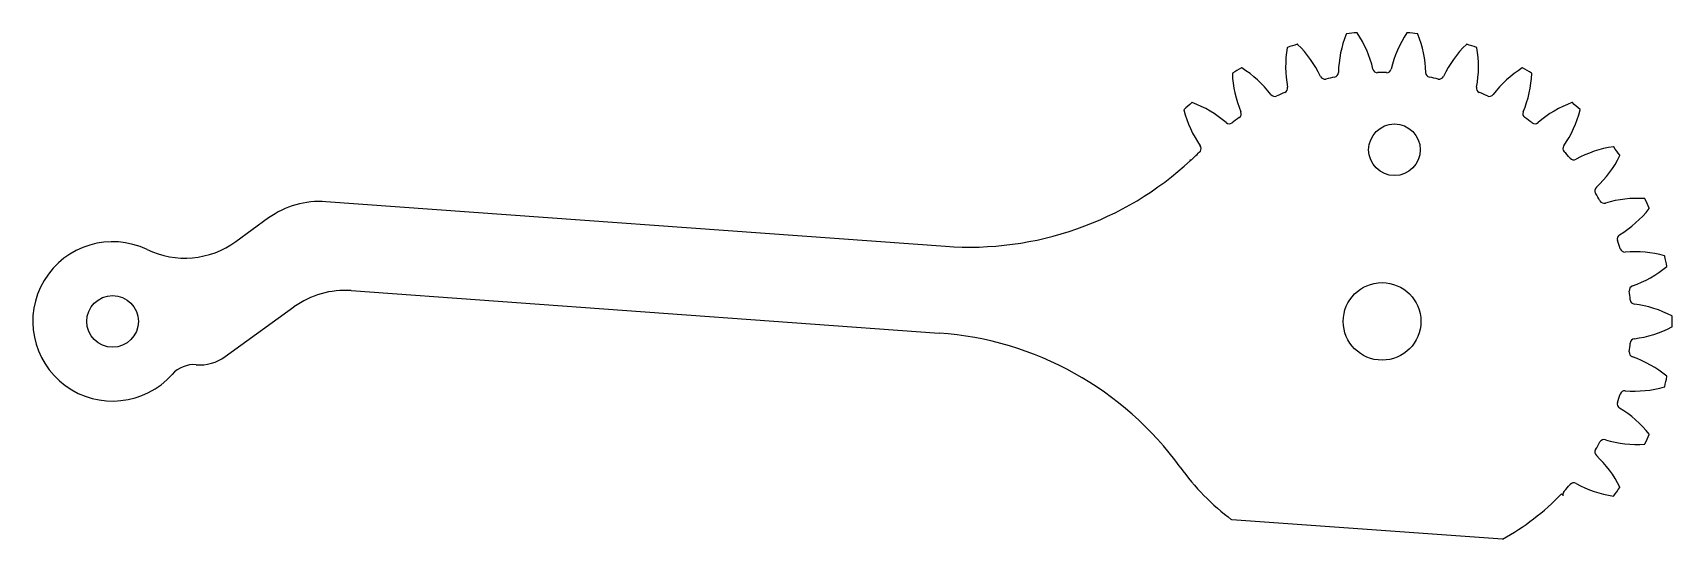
# Model space of a CAD drawing. Header units: inches. Extents: x -2.33 to 0.5, y -0.38 to 0.5.
import ezdxf

# ---------------------------------------------------------------- set-up
doc = ezdxf.new("R2010")
doc.units = ezdxf.units.IN
doc.header["$MEASUREMENT"] = 0

msp = doc.modelspace()

# ---------------------------------------------------------------- linework, layer by layer
at = {"linetype": 'Continuous', "lineweight": 25}
for p, q in [((-0.3299, 0.2776), (-0.3313, 0.2788)), ((-0.7523, 0.1295), (-1.8199, 0.2066)), ((-1.9186, 0.1785), (-1.9752, 0.1376)), ((-1.7762, 0.0531), (-0.7631, -0.0201)), ((-1.9936, -0.0608), (-1.8749, 0.025)), ((0.3119, -0.3003), (0.3092, -0.2978)), ((0.2073, -0.3759), (-0.2591, -0.3422))]:
    msp.add_line(p, q, dxfattribs=at)
for centre, radius in [((0.0214, 0.2962), 0.0445), ((0, 0), 0.0669), ((-2.1875, 0), 0.0445)]:
    msp.add_circle(centre, radius, dxfattribs=at)
for centre, radius, start, end in [((0.1123, 0.4259), 0.1875, 158.0944, 178.9547), ((-0.061, 0.4956), 0.000625, 97.0203, 158.0944), ((0, 0), 0.5, 94.9797, 97.0203), ((-0.0433, 0.4975), 0.000625, 33.9056, 94.9797), ((-0.1984, 0.3932), 0.1875, 13.0453, 33.9056), ((0.1984, 0.3932), 0.1875, 146.0944, 166.9547), ((0.0433, 0.4975), 0.000625, 85.0203, 146.0944), ((0, 0), 0.5, 82.9797, 85.0203), ((0.061, 0.4956), 0.000625, 21.9056, 82.9797), ((-0.1123, 0.4259), 0.1875, 1.0453, 21.9056), ((0.0213, 0.44), 0.1875, 170.0944, 190.9547), ((-0.1627, 0.4721), 0.000625, 109.0203, 170.0944), ((0, 0), 0.5, 106.9797, 109.0203), ((-0.1458, 0.4776), 0.000625, 45.9056, 106.9797), ((-0.2759, 0.3434), 0.1875, 25.0453, 45.9056), ((0.2759, 0.3434), 0.1875, 134.0944, 154.9547), ((0.1458, 0.4776), 0.000625, 73.0203, 134.0944), ((0, 0), 0.5, 70.9797, 73.0203), ((-0.0213, 0.44), 0.1875, 349.0453, 9.9056), ((0.1627, 0.4721), 0.000625, 9.9056, 70.9797), ((-0.2573, 0.428), 0.000625, 121.0203, 182.0944), ((-0.0706, 0.4348), 0.1875, 182.0944, 202.9547), ((0, 0), 0.5, 118.9797, 121.0203), ((-0.2419, 0.4368), 0.000625, 57.9056, 118.9797), ((-0.3412, 0.2785), 0.1875, 37.0453, 57.9056), ((-0.0834, 0.4295), 0.00825, 280.9853, 358.9547), ((-0.0077, 0.4374), 0.00825, 193.0453, 271.0147), ((0, 0), 0.4293, 88.9853, 91.0147), ((0.0077, 0.4374), 0.00825, 268.9853, 346.9547), ((0.0834, 0.4295), 0.00825, 181.0453, 259.0147), ((0.3412, 0.2785), 0.1875, 122.0944, 142.9547), ((0.2419, 0.4368), 0.000625, 61.0203, 122.0944), ((0, 0), 0.5, 58.9797, 61.0203), ((0.0706, 0.4348), 0.1875, 337.0453, 357.9056), ((0.2573, 0.428), 0.000625, 357.9056, 58.9797), ((-0.1708, 0.4028), 0.00825, 292.9853, 10.9547), ((-0.0985, 0.4263), 0.00825, 205.0453, 283.0147), ((0, 0), 0.4293, 100.9853, 103.0147), ((0, 0), 0.4293, 76.9853, 79.0147), ((0.0985, 0.4263), 0.00825, 256.9853, 334.9547), ((0.1708, 0.4028), 0.00825, 169.0453, 247.0147), ((0, 0), 0.5, 130.9797, 133.0203), ((-0.3275, 0.377), 0.000625, 69.9056, 130.9797), ((-0.3917, 0.2015), 0.1875, 49.0453, 69.9056), ((-0.185, 0.3965), 0.00825, 217.0453, 295.0147), ((0, 0), 0.4293, 112.9853, 115.0147), ((0, 0), 0.4293, 64.9853, 67.0147), ((0.185, 0.3965), 0.00825, 244.9853, 322.9547), ((0.3917, 0.2015), 0.1875, 110.0944, 130.9547), ((0.3275, 0.377), 0.000625, 49.0203, 110.0944), ((0, 0), 0.5, 46.9797, 49.0203), ((-0.3407, 0.3651), 0.000625, 133.0203, 194.0944), ((-0.1595, 0.4106), 0.1875, 194.0944, 214.9547), ((-0.2634, 0.3493), 0.00825, 229.0453, 307.0147), ((0, 0), 0.4293, 124.9853, 127.0147), ((-0.2508, 0.3584), 0.00825, 304.9853, 22.9547), ((0.2508, 0.3584), 0.00825, 157.0453, 235.0147), ((0, 0), 0.4293, 52.9853, 55.0147), ((0.2634, 0.3493), 0.00825, 232.9853, 310.9547), ((0.1595, 0.4106), 0.1875, 325.0453, 345.9056), ((0.3407, 0.3651), 0.000625, 345.9056, 46.9797), ((-0.7118, 0.6906), 0.5625, 312.9557, 315.1476), ((-0.3199, 0.2985), 0.00825, 325.9598, 34.9547), ((0.3199, 0.2985), 0.00825, 145.0453, 223.0147), ((0, 0), 0.4293, 40.9853, 43.0147), ((0.425, 0.1157), 0.1875, 98.0944, 118.9547), ((0.2413, 0.3685), 0.1875, 313.0453, 333.9056), ((0.3987, 0.3007), 0.000625, 37.0203, 98.0944), ((0, 0), 0.5, 34.9797, 37.0203), ((0.4092, 0.2863), 0.000625, 333.9056, 34.9797), ((-0.7118, 0.6906), 0.5625, 265.8699, 312.764), ((-0.3303, 0.2869), 0.00825, 262.9242, 282.1713), ((0.3303, 0.2869), 0.00825, 220.9853, 298.9547), ((0.375, 0.2254), 0.00825, 133.0453, 211.0147), ((-1.8307, 0.057), 0.15, 85.8699, 125.8699), ((0, 0), 0.4293, 28.9853, 31.0147), ((0.3827, 0.212), 0.00825, 208.9853, 286.9547), ((0.4398, 0.0248), 0.1875, 86.0944, 106.9547), ((0.4525, 0.2112), 0.000625, 25.0203, 86.0944), ((0, 0), 0.5, 22.9797, 25.0203), ((0.3127, 0.3103), 0.1875, 301.0453, 321.9056), ((0.4597, 0.195), 0.000625, 321.9056, 22.9797), ((0.4136, 0.1425), 0.00825, 121.0453, 199.0147), ((-2.1875, 0), 0.1375, 64.3529, 318.3503), ((-2.0631, 0.2592), 0.15, 244.3529, 305.8699), ((0, 0), 0.4293, 16.9853, 19.0147), ((0.4184, 0.1278), 0.00825, 196.9853, 274.9547), ((0.4353, -0.0672), 0.1875, 74.0944, 94.9547), ((0.4865, 0.1125), 0.000625, 13.0203, 74.0944), ((0.3703, 0.2385), 0.1875, 289.0453, 309.9056), ((0, 0), 0.5, 10.9797, 13.0203), ((0.4902, 0.0951), 0.000625, 309.9056, 10.9797), ((0.4342, 0.0534), 0.00825, 109.0453, 187.0147), ((-1.787, -0.0965), 0.15, 85.8699, 125.8699), ((0, 0), 0.4293, 4.9853, 7.0147), ((0.4358, 0.038), 0.00825, 184.9853, 262.9547), ((0.4118, -0.1563), 0.1875, 62.0944, 82.9547), ((0.4993, 0.0089), 0.000625, 1.0203, 62.0944), ((0, 0), 0.5, 358.9797, 1.0203), ((-0.8037, -0.5811), 0.5625, 35.8711, 85.8699), ((0.4118, 0.1563), 0.1875, 277.0453, 297.9056), ((0.4993, -0.0089), 0.000625, 297.9056, 358.9797), ((0, 0), 0.4293, 352.9853, 355.0147), ((0.4342, -0.0534), 0.00825, 172.9853, 250.9547), ((0.4358, -0.038), 0.00825, 97.0453, 175.0147), ((-2.0474, -0.1246), 0.05, 85.4593, 138.3503), ((-2.0375, 0), 0.075, 265.4593, 305.8699), ((0.3703, -0.2385), 0.1875, 50.0944, 70.9547), ((0.4865, -0.1125), 0.000625, 285.9056, 346.9797), ((0, 0), 0.5, 346.9797, 349.0203), ((0.4902, -0.0951), 0.000625, 349.0203, 50.0944), ((0.4136, -0.1425), 0.00825, 160.9853, 238.9547), ((0, 0), 0.4293, 340.9853, 343.0147), ((0.4184, -0.1278), 0.00825, 85.0453, 163.0147), ((0.4353, 0.0672), 0.1875, 265.0453, 285.9056), ((0.3127, -0.3103), 0.1875, 38.0944, 58.9547), ((0, 0), 0.5, 334.9797, 337.0203), ((0.4597, -0.195), 0.000625, 337.0203, 38.0944), ((0.375, -0.2254), 0.00825, 148.9853, 226.9547), ((0, 0), 0.4293, 328.9853, 331.0147), ((0.3827, -0.212), 0.00825, 73.0453, 151.0147), ((0.4398, -0.0248), 0.1875, 253.0453, 273.9056), ((0.4525, -0.2112), 0.000625, 273.9056, 334.9797), ((0, 0), 0.4293, 215.8711, 232.8701), ((0.2413, -0.3685), 0.1875, 26.0944, 46.9547), ((0, 0), 0.4293, 316.9853, 319.0147), ((0.3303, -0.2869), 0.00825, 61.0453, 139.0147), ((0.425, -0.1157), 0.1875, 241.0453, 261.9056), ((0, 0), 0.4293, 298.8698, 316.0792), ((0.3199, -0.2985), 0.00825, 136.9853, 193.0758), ((0.3987, -0.3007), 0.000625, 261.9056, 322.9797), ((0, 0), 0.5, 322.9797, 325.0203), ((0.4092, -0.2863), 0.000625, 325.0203, 26.0944)]:
    msp.add_arc(centre, radius, start, end, dxfattribs=at)

doc.saveas('drawing.dxf')
